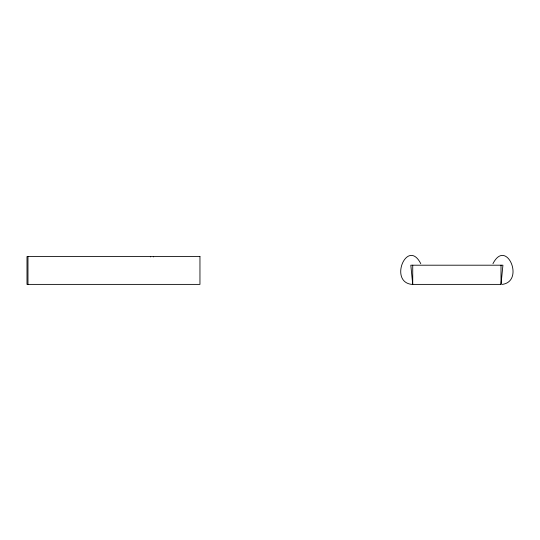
<?xml version="1.0" encoding="UTF-8"?>
<svg xmlns="http://www.w3.org/2000/svg" width="540" height="540" viewBox="0 0 540 540"><rect width="100%" height="100%" fill="white"/><g stroke="black" fill="none" stroke-linecap="round" stroke-linejoin="round"><path stroke-width="0.81" d="M150.518 256.918L150.545 256.568M501.005 284.391L502.922 265.201L410.812 265.201L412.729 284.391L501.005 284.391L501.005 265.201M492.959 263.682C506.196 237.62 525.271 281.246 502.274 284.391M411.777 284.378C388.375 281.88 407.369 237.418 420.775 263.682M412.729 265.201L412.729 284.391M153.428 256.568L153.428 256.932M27.972 256.568L27.972 284.391M199.955 256.568L27 256.568L27 284.391L199.955 284.391L199.955 256.568"/></g></svg>
